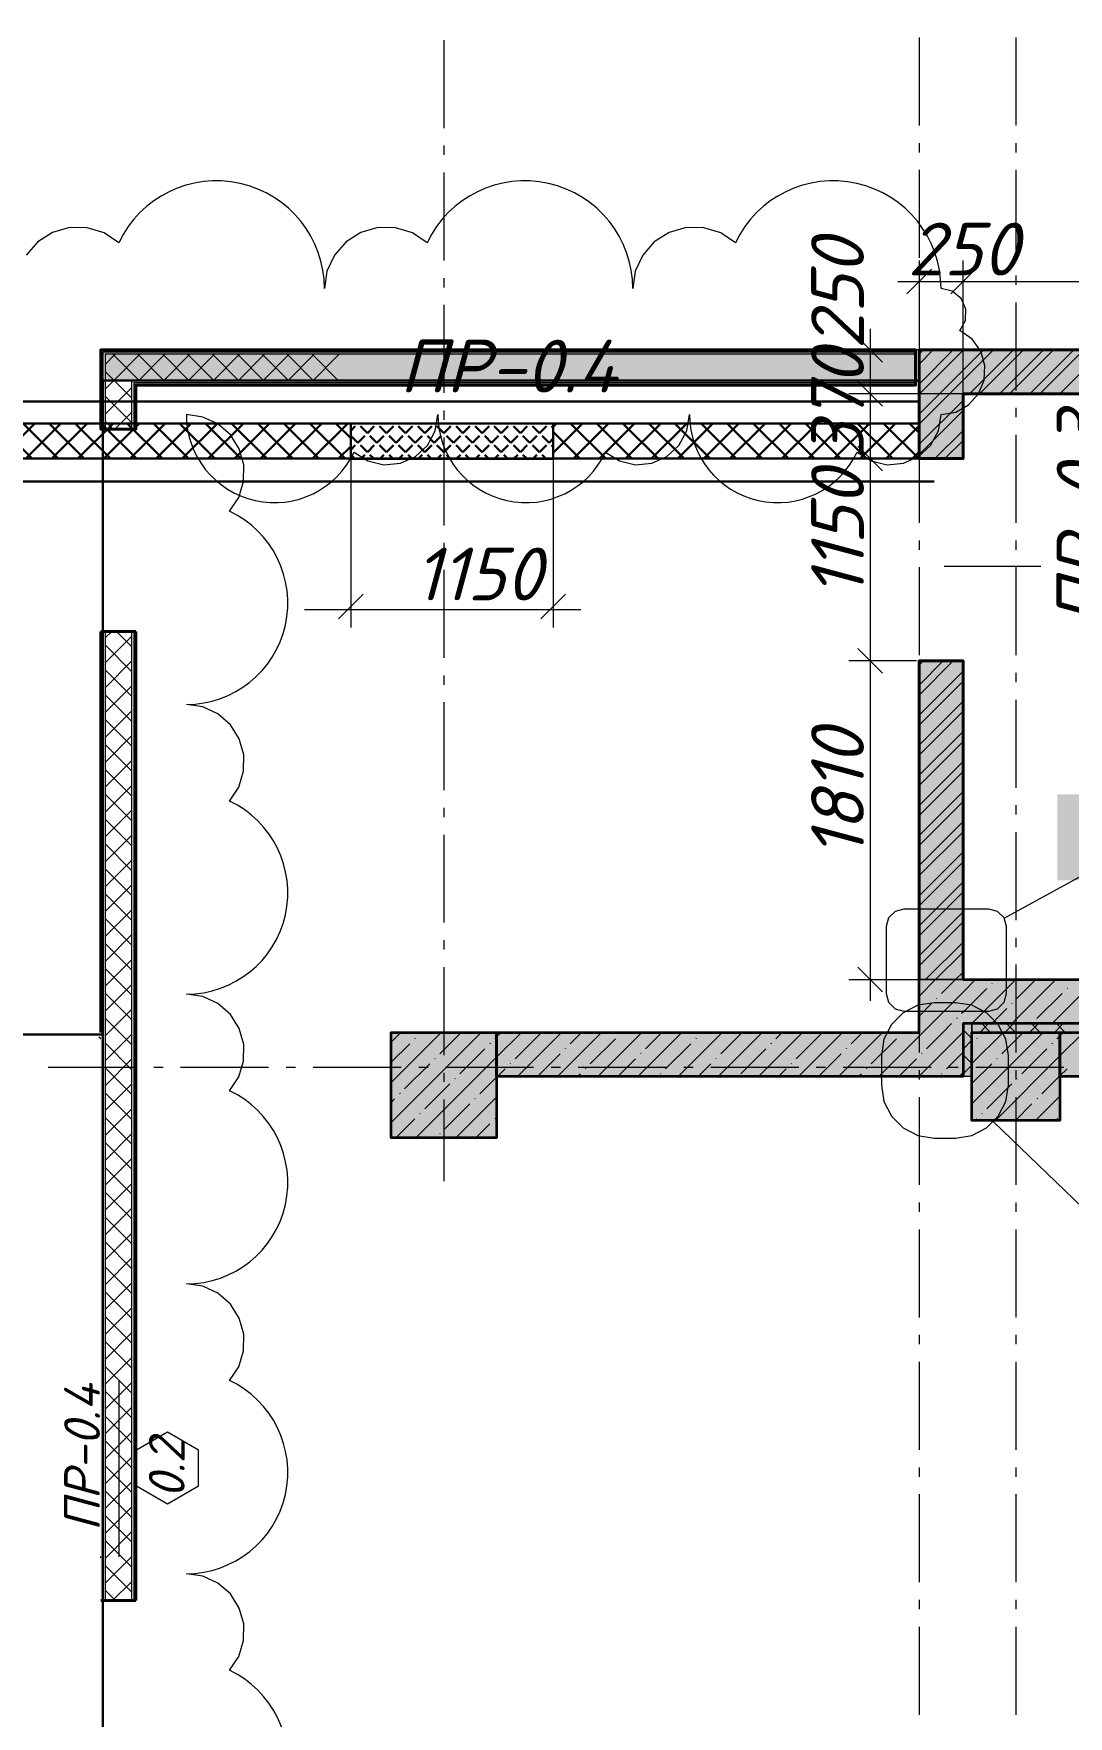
# Model space of a CAD drawing. Header units: millimetres. Extents: x -81576 to 1046824, y -248937 to 691537.
# Drawn here: x 139755 to 145634, y 660653 to 670219 of the extents above; entities that cross this region are included whole.
import ezdxf

# ---------------------------------------------------------------- set-up
doc = ezdxf.new("R2010")
doc.units = ezdxf.units.MM
for name, color, linetype, lineweight in [('0)', 6, 'Continuous', 30), ('0) расчет', 172, 'Continuous', 30), ('0.1) дверной проем', 5, 'Continuous', 30), ('0.2) Шпаклевка подвала и баз и фин', 5, 'Continuous', 30)]:
    doc.layers.add(name, color=color, linetype=linetype, lineweight=lineweight)
doc.layers.add('PDF _Геометрия', color=7, linetype='Continuous', true_color=0x1d1d1d)
doc.layers.add('PDF _Сплошная заливка', color=7, linetype='Continuous', true_color=0xffffff)
doc.layers.add('PDF _Текст', color=7, linetype='Continuous')
doc.styles.add('PDF ISOCPEUR Italic', font='isocpeui.ttf')

msp = doc.modelspace()

# ---------------------------------------------------------------- hatches: boundary and pattern name
at = {"layer": '0)', "transparency": 33554559}
h = msp.add_hatch(dxfattribs=at)
h.set_pattern_fill('ANSI37', color=256, scale=33)
h.paths.add_polyline_path([(139086, 667803.1), (144786, 667803.1), (144786, 668003.1), (138886, 668003.1), (138886, 664541.1), (139086, 664541.1)])
h.paths.add_polyline_path([(141556.8, 667801.6), (142706.5, 667801.6), (142706.5, 667803.1), (141556.8, 667803.1)], flags=16)
h.paths.add_polyline_path([(141556.8, 667801.6), (142706.5, 667801.6), (142706.5, 668003.1), (141556.8, 668003.1)], flags=17)
at = {"layer": '0) расчет', "transparency": 33554559}
for points in [[(144766, 668408.6), (144766, 668421.1), (140136, 668421.1), (140136, 668408.6)], [(144766, 668396.1), (144766, 668408.6), (140148.5, 668408.6), (140148.5, 668396.1)], [(144766, 668246.1), (144766, 668396.1), (140161, 668396.1), (140161, 668246.1)], [(144766, 668233.6), (144766, 668246.1), (140311, 668246.1), (140311, 668233.6)], [(144766, 668221.1), (144766, 668233.6), (140323.5, 668233.6), (140323.5, 668221.1)], [(140148.5, 661311.1), (140148.5, 666821.1), (140136, 666821.1), (140136, 661311.1)], [(140336, 661311.1), (140336, 666821.1), (140323.5, 666821.1), (140323.5, 661311.1)]]:
    msp.add_hatch(color=1, dxfattribs=at).paths.add_polyline_path(points)
at = {"layer": '0) расчет', "true_color": 0xb3cfd9, "transparency": 33554559}
for points in [[(140148.5, 667971.1), (140148.5, 668408.6), (140136, 668408.6), (140136, 667971.1)], [(140336, 667971.1), (140336, 668221.1), (140323.5, 668221.1), (140323.5, 667971.1)]]:
    msp.add_hatch(color=9, dxfattribs=at).paths.add_polyline_path(points)
at = {"layer": '0.1) дверной проем', "transparency": 33554687}
h = msp.add_hatch(dxfattribs=at)
h.set_pattern_fill('ANGLE', color=256, scale=11, angle=45)
h.set_pattern_definition([(45, (38368.854, -5588), (-54.3305495, 54.3305495), [55.88, -20.955]), (135, (38368.854, -5588), (-54.3305495, -54.3305495), [55.88, -20.955])])
h.paths.add_polyline_path([(141556.8, 668003.1), (142706.8, 668003.1), (142706.8, 667803.1), (141556.8, 667803.1)])
at = {"layer": 'PDF _Сплошная заливка', "true_color": 0x636466, "transparency": 33554559}
for points in [[(145036, 667803.1), (145036, 668421.1), (144786, 668421.1), (144786, 667803.1)], [(149736, 668171.1), (149736, 668421.1), (145036, 668421.1), (145036, 668171.1)], [(145036, 664841.1), (145036, 666653.1), (144786, 666653.1), (144786, 664841.1)], [(145036, 664541.1), (145036, 664841.1), (144786, 664841.1), (144786, 664541.1)], [(149986, 664591.1), (149986, 664841.1), (145036, 664841.1), (145036, 664591.1)], [(145086, 664291.1), (145086, 664591.1), (145036, 664591.1), (145036, 664291.1)], [(149986, 664541.1), (149986, 664591.1), (145086, 664591.1), (145086, 664541.1)], [(141786, 663941.1), (142386, 663941.1), (142386, 664541.1), (141786, 664541.1)], [(145036, 664291.1), (145036, 664541.1), (142386, 664541.1), (142386, 664291.1)], [(145086, 664041.1), (145586, 664041.1), (145586, 664541.1), (145086, 664541.1)], [(150036, 664291.1), (150036, 664541.1), (145586, 664541.1), (145586, 664291.1)]]:
    msp.add_hatch(color=251, dxfattribs=at).paths.add_polyline_path(points)

# ---------------------------------------------------------------- linework, layer by layer
at = {"layer": '0)'}
for points in [[(144786, 668003.1), (138886, 668003.1), (138886, 664541.1)], [(144786, 667803.1), (144786, 668003.1)], [(144786, 667803.1), (139086, 667803.1), (139086, 664541.1)]]:
    msp.add_lwpolyline(points, dxfattribs=at)
msp.add_lwpolyline([(141556.8, 667801.6), (142706.5, 667801.6), (142706.5, 668003.1), (141556.8, 668003.1)], close=True, dxfattribs=at)
at = {"layer": '0) расчет', "color": 1, "lineweight": 40}
for p, q in [((140136, 664541.1), (140136, 666821.1)), ((140136, 666821.1), (140336, 666821.1)), ((140336, 666821.1), (140336, 661311.1)), ((140336, 661311.1), (140136, 661311.1))]:
    msp.add_line(p, q, dxfattribs=at)
at = {"layer": '0) расчет', "color": 1, "lineweight": 9}
for p, q in [((140148.5, 666821.1), (140148.5, 661311.1)), ((140161, 666821.1), (140161, 661311.1)), ((140311, 666821.1), (140311, 661311.1)), ((140323.5, 666821.1), (140323.5, 661311.1)), ((140311, 663256.6), (140161, 663106.6)), ((140161, 663208.2), (140311, 663058.2)), ((140311, 663115.2), (140161, 662965.2)), ((140161, 663066.8), (140311, 662916.8)), ((140311, 662973.8), (140161, 662823.8)), ((140161, 662925.3), (140311, 662775.3)), ((140311, 662832.3), (140161, 662682.3)), ((140161, 662783.9), (140311, 662633.9))]:
    msp.add_line(p, q, dxfattribs=at)
for points in [[(141991.4, 669030.7), (141907.7, 669086.2), (141811.8, 669115.7), (141711.4, 669116.8), (141614.8, 669089.3), (141530, 669035.6), (141463.8, 668960.1), (141421.9, 668868.9), (141407.5, 668769.5, 0.801089), (140239.6, 669030.7), (140156, 669086.2), (140060, 669115.7), (139959.6, 669116.8), (139863, 669089.3), (139778.2, 669035.6), (139712.1, 668960.1)], [(140622.7, 659816.1, 0.801088), (140868.2, 660914.4), (140920.4, 660993), (140948.2, 661083.3), (140949.2, 661177.7), (140923.4, 661268.5), (140872.9, 661348.3), (140801.9, 661410.5), (140716.1, 661450), (140622.7, 661463.5, 0.801088), (140868.2, 662561.8), (140920.4, 662640.4), (140948.2, 662730.7), (140949.2, 662825.1), (140923.4, 662915.9), (140872.9, 662995.7), (140801.9, 663057.9), (140716.1, 663097.4), (140622.7, 663110.9, 0.801088), (140868.2, 664209.2), (140920.4, 664287.8), (140948.2, 664378.1), (140949.2, 664472.5), (140923.4, 664563.3), (140872.9, 664643.1), (140801.9, 664705.3), (140716.1, 664744.8), (140622.7, 664758.3, 0.801088), (140868.2, 665856.6), (140920.4, 665935.2), (140948.2, 666025.5), (140949.2, 666119.9), (140923.4, 666210.7), (140872.9, 666290.5), (140801.9, 666352.7), (140716.1, 666392.2), (140622.7, 666405.7, 0.801088), (140868.2, 667504), (140920.4, 667582.6), (140948.2, 667672.9), (140949.2, 667767.3), (140923.4, 667858.1), (140872.9, 667937.9), (140801.9, 668000.1), (140716.1, 668039.6), (140622.7, 668053.1, 0.801086), (141575.6, 667840), (141654.6, 667789.9), (141745.5, 667768), (141838.7, 667776.6), (141924, 667814.7), (141992.5, 667878.4), (142036.8, 667960.8), (142052.1, 668053.1, 0.801086), (143005.1, 667840), (143084, 667789.9), (143175, 667768), (143268.1, 667776.6), (143353.5, 667814.7), (143422, 667878.4), (143466.3, 667960.8), (143481.6, 668053.1, 0.801086), (144434.5, 667840), (144513.5, 667789.9), (144604.4, 667768), (144697.6, 667776.6), (144782.9, 667814.7), (144851.4, 667878.4), (144895.7, 667960.8), (144911, 668053.1), (144994.1, 668067.3), (145067.8, 668108.2), (145123.8, 668171.2), (145155.7, 668249.1), (145160, 668333.3), (145136.2, 668414.1), (145086.9, 668482.5), (145017.8, 668530.7), (145049.1, 668588.1), (145051.7, 668653.4), (145025, 668713), (144974.6, 668754.6), (144911, 668769.5, 0.801089), (143743.2, 669030.7), (143659.5, 669086.2), (143563.5, 669115.7), (143463.1, 669116.8), (143366.6, 669089.3), (143281.7, 669035.6), (143215.6, 668960.1), (143173.6, 668868.9), (143159.2, 668769.5, 0.80109), (141991.4, 669030.7)]]:
    msp.add_lwpolyline(points, format="xyb", dxfattribs=at)
at = {"layer": '0) расчет', "color": 1, "lineweight": 40}
msp.add_lwpolyline([(140136, 668221.1), (140136, 668421.1), (144766, 668421.1), (144766, 668221.1), (140336, 668221.1), (140336, 667971.1), (140136, 667971.1)], close=True, dxfattribs=at)
at = {"layer": '0) расчет', "color": 1, "lineweight": 9}
for points in [[(144766, 668408.6), (140148.5, 668408.6), (140148.5, 667971.1)], [(144766, 668396.1), (140161, 668396.1), (140161, 667971.1)], [(144766, 668246.1), (140311, 668246.1), (140311, 667971.1)], [(144766, 668233.6), (140323.5, 668233.6), (140323.5, 667971.1)], [(140198.6, 666821.1), (140161, 666783.6)], [(140311, 666792.1), (140161, 666642.1)], [(140225, 666821.1), (140311, 666735.1)], [(140161, 666743.7), (140311, 666593.7)], [(140311, 666650.7), (140161, 666500.7)], [(140161, 666602.3), (140311, 666452.3)], [(140311, 666509.3), (140161, 666359.3)], [(140161, 666460.9), (140311, 666310.9)], [(140311, 666367.9), (140161, 666217.9)], [(140161, 666319.5), (140311, 666169.5)], [(140311, 666226.4), (140161, 666076.4)], [(140161, 666178), (140311, 666028)], [(140311, 666085), (140161, 665935)], [(140161, 666036.6), (140311, 665886.6)], [(140311, 665943.6), (140161, 665793.6)], [(140161, 665895.2), (140311, 665745.2)], [(140311, 665802.2), (140161, 665652.2)], [(140161, 665753.8), (140311, 665603.8)], [(140311, 665660.8), (140161, 665510.8)], [(140161, 665612.4), (140311, 665462.4)], [(140311, 665519.3), (140161, 665369.3)], [(140161, 665470.9), (140311, 665320.9)], [(140311, 665377.9), (140161, 665227.9)], [(140161, 665329.5), (140311, 665179.5)], [(140311, 665236.5), (140161, 665086.5)], [(140161, 665188.1), (140311, 665038.1)], [(140311, 665095.1), (140161, 664945.1)], [(140161, 665046.7), (140311, 664896.7)], [(140311, 664953.7), (140161, 664803.7)], [(140161, 664905.2), (140311, 664755.2)], [(140311, 664812.2), (140161, 664662.2)], [(140161, 664763.8), (140311, 664613.8)], [(140311, 664670.8), (140161, 664520.8)], [(140161, 664622.4), (140311, 664472.4)], [(140125.9, 664516.1), (140136, 664506)], [(140311, 664529.4), (140161, 664379.4)], [(140161, 664481), (140311, 664331)], [(140311, 664388), (140161, 664238)], [(140161, 664339.6), (140311, 664189.6)], [(140490.3, 664341.1), (140437.4, 664341.1)], [(140311, 664246.5), (140161, 664096.5)], [(140161, 664198.1), (140311, 664048.1)], [(140311, 664105.1), (140161, 663955.1)], [(140161, 664056.7), (140311, 663906.7)], [(140311, 663963.7), (140161, 663813.7)], [(140161, 663915.3), (140311, 663765.3)], [(140311, 663822.3), (140161, 663672.3)], [(140161, 663773.9), (140311, 663623.9)], [(140311, 663680.9), (140161, 663530.9)], [(140161, 663632.5), (140311, 663482.5)], [(140311, 663539.4), (140161, 663389.4)], [(140161, 663491), (140311, 663341)], [(140311, 663398), (140161, 663248)], [(140161, 663349.6), (140311, 663199.6)], [(140311, 662690.9), (140161, 662540.9)], [(140161, 662642.5), (140311, 662492.5)], [(140311, 662549.5), (140161, 662399.5)], [(140161, 662501.1), (140311, 662351.1)], [(140241.7, 661559.1), (140241.7, 662559.1)], [(140311, 662408.1), (140161, 662258.1)], [(140161, 662359.7), (140311, 662209.7)], [(140311, 662266.6), (140161, 662116.6)], [(140161, 662218.2), (140311, 662068.2)], [(140311, 662125.2), (140161, 661975.2)], [(140161, 662076.8), (140311, 661926.8)], [(140311, 661983.8), (140161, 661833.8)], [(140161, 661935.4), (140311, 661785.4)], [(140311, 661842.4), (140161, 661692.4)], [(140161, 661794), (140311, 661644)], [(140311, 661701), (140161, 661551)], [(140161, 661652.6), (140311, 661502.6)], [(140136, 661554.1), (140136, 661561.1)], [(140311, 661559.5), (140161, 661409.5)], [(140161, 661511.1), (140311, 661361.1)], [(140161, 661369.7), (140219.6, 661311.1)], [(140311, 661418.1), (140204, 661311.1)]]:
    msp.add_lwpolyline(points, dxfattribs=at)
at = {"layer": '0) расчет', "lineweight": 9}
for points in [[(140217.9, 668396.1), (140161, 668339.2)], [(140359.3, 668396.1), (140209.3, 668246.1), (140161, 668197.8)], [(140205.7, 668396.1), (140355.7, 668246.1)], [(140347.1, 668396.1), (140497.1, 668246.1)], [(140500.8, 668396.1), (140350.8, 668246.1)], [(140488.5, 668396.1), (140638.5, 668246.1)], [(140642.2, 668396.1), (140492.2, 668246.1)], [(140629.9, 668396.1), (140779.9, 668246.1)], [(140783.6, 668396.1), (140633.6, 668246.1)], [(140771.4, 668396.1), (140921.4, 668246.1)], [(140925, 668396.1), (140775, 668246.1)], [(140912.8, 668396.1), (141062.8, 668246.1)], [(141066.5, 668396.1), (140916.5, 668246.1)], [(141054.2, 668396.1), (141204.2, 668246.1)], [(141207.9, 668396.1), (141057.9, 668246.1)], [(141195.6, 668396.1), (141345.6, 668246.1)], [(141349.3, 668396.1), (141199.3, 668246.1)], [(141337, 668396.1), (141487, 668246.1)], [(141490.7, 668396.1), (141340.7, 668246.1)], [(140161, 668299.4), (140214.3, 668246.1), (140311, 668149.4)], [(140311, 668206.3), (140161, 668056.3)], [(140161, 668157.9), (140311, 668007.9)]]:
    msp.add_lwpolyline(points, dxfattribs=at)
at = {"layer": '0) расчет'}
for points in [[(140148.5, 659941.1), (140148.5, 668246.9), (144780.9, 668246.9), (144786, 668246.9)], [(139086, 664528.6), (140148.5, 664528.6)]]:
    msp.add_lwpolyline(points, dxfattribs=at)
at = {"layer": '0) расчет', "color": 7, "lineweight": 9}
msp.add_lwpolyline([(140136, 668214.1), (140136, 668221.1)], dxfattribs=at)
msp.add_lwpolyline([(140340.1, 661962.4), (140516.4, 661860.6), (140692.6, 661962.4), (140692.6, 662165.9), (140516.4, 662267.7), (140340.1, 662165.9)], close=True, dxfattribs=at)
at = {"layer": '0.1) дверной проем'}
msp.add_lwpolyline([(141556.8, 668003.1), (142706.8, 668003.1), (142706.8, 667803.1), (141556.8, 667803.1)], close=True, dxfattribs=at)
at = {"layer": '0.2) Шпаклевка подвала и баз и фин'}
for p, q in [((139092.4, 668127.5), (144792.4, 668127.5)), ((139171.2, 667672.8), (144871.2, 667672.8))]:
    msp.add_line(p, q, dxfattribs=at)
at = {"layer": 'PDF _Геометрия', "color": 7, "lineweight": 35}
for points in [[(149736, 668421.1), (149736, 681841.1), (149986, 681841.1), (149986, 667140.8), (149986, 666540.8), (149986, 664841.1), (149986, 664591.1), (145036, 664591.1), (145036, 664541.1), (145036, 664291.1), (142386, 664291.1), (142386, 664541.1), (144786, 664541.1), (144786, 664841.1)], [(145036, 664841.1), (149736, 664841.1), (149736, 666540.8), (149386, 666540.8), (149386, 667140.8), (149736, 667140.8), (149736, 668171.1)]]:
    msp.add_lwpolyline(points, dxfattribs=at)
at = {"layer": 'PDF _Геометрия', "color": 7, "lineweight": 9}
for points in [[(142086, 670182.5), (142086, 669682.5)], [(144786, 670197), (144786, 669697)], [(145336, 670197), (145336, 669697)], [(142086, 669582.5), (142086, 669529.6)], [(144786, 669597), (144786, 669544.1)], [(145336, 669597), (145336, 669544.1)], [(142086, 669429.6), (142086, 668929.6)], [(144786, 669444.1), (144786, 668944.1)], [(145336, 669444.1), (145336, 668944.1)], [(144786, 668929.6), (144786, 668809.6), (144786, 668421.1), (144507.6, 668421.1), (144387.6, 668421.1)], [(145036, 668053.1), (145036, 668809.6), (145036, 668929.6)], [(142086, 668829.6), (142086, 668776.7)], [(144666, 668809.6), (145036, 668809.6), (149856, 668809.6)], [(144856, 668879.6), (144786, 668809.6), (144716, 668739.6)], [(144786, 668844.1), (144786, 668791.2)], [(145106, 668879.6), (145036, 668809.6), (144966, 668739.6)], [(145336, 668844.1), (145336, 668791.2)], [(142086, 668676.7), (142086, 668176.7)], [(144786, 668691.2), (144786, 668191.2)], [(145336, 668691.2), (145336, 668191.2)], [(144507.6, 668541.1), (144507.6, 668171.1), (144507.6, 667803.1), (144507.6, 666653.1), (144507.6, 664721.1)], [(144577.6, 668351.1), (144507.6, 668421.1), (144437.6, 668491.1)], [(144577.6, 668101.1), (144507.6, 668171.1), (144437.6, 668241.1)], [(145036, 668171.1), (144507.6, 668171.1), (144387.6, 668171.1)], [(142086, 668076.7), (142086, 668023.8)], [(144786, 668091.2), (144786, 668038.3)], [(145336, 668091.2), (145336, 668038.3)], [(144786, 667938.3), (144786, 667438.3)], [(145336, 667938.3), (145336, 667438.3)], [(142086, 667923.8), (142086, 667423.8)], [(144577.6, 667733.1), (144507.6, 667803.1), (144437.6, 667873.1)], [(141556.8, 667801.6), (141556.8, 666962.5), (141556.8, 666842.5)], [(142706.8, 667801.6), (142706.8, 666962.5), (142706.8, 666842.5)], [(144606.6, 667803.1), (144507.6, 667803.1), (144387.6, 667803.1)], [(142086, 667323.8), (142086, 667270.9)], [(144786, 667338.3), (144786, 667285.3)], [(145336, 667338.3), (145336, 667285.3)], [(144786, 667185.3), (144786, 666685.3)], [(144929.6, 667191.2), (145478.7, 667191.2)], [(145336, 667185.3), (145336, 666685.3)], [(142086, 667170.9), (142086, 666670.9)], [(141626.8, 667032.5), (141556.8, 666962.5), (141486.8, 666892.5)], [(142776.8, 667032.5), (142706.8, 666962.5), (142636.8, 666892.5)], [(141294.1, 666945.5), (142864.2, 666945.5)], [(144577.6, 666583.1), (144507.6, 666653.1), (144437.6, 666723.1)], [(144771, 666653.1), (144507.6, 666653.1), (144387.6, 666653.1)], [(142086, 666570.9), (142086, 666518)], [(144786, 666585.3), (144786, 666532.4)], [(145336, 666585.3), (145336, 666532.4)], [(142086, 666418), (142086, 665918)], [(144786, 666432.4), (144786, 665932.4)], [(145036, 666410.1), (145036, 666403.1)], [(145336, 666432.4), (145336, 665932.4)], [(142086, 665818), (142086, 665765)], [(144786, 665832.4), (144786, 665779.5)], [(145336, 665832.4), (145336, 665779.5)], [(142086, 665665), (142086, 665165)], [(144786, 665679.5), (144786, 665179.5)], [(145336, 665679.5), (145336, 665179.5)], [(144786, 665079.5), (144786, 665026.6)], [(145336, 665079.5), (145336, 665026.6)], [(142086, 665065), (142086, 665012.1)], [(142086, 664912.1), (142086, 664412.1)], [(144437.6, 664911.1), (144507.6, 664841.1), (144786, 664841.1), (145036, 664841.1)], [(144786, 664926.6), (144786, 664426.6)], [(145336, 664926.6), (145336, 664426.6)], [(144387.6, 664841.1), (144507.6, 664841.1), (144577.6, 664771.1)], [(141090.3, 664341.1), (140590.3, 664341.1)], [(141243.2, 664341.1), (141190.3, 664341.1)], [(141843.2, 664341.1), (141343.2, 664341.1)], [(141996.2, 664341.1), (141943.2, 664341.1)], [(142086, 664312.1), (142086, 664259.2)], [(142596.2, 664341.1), (142096.2, 664341.1)], [(142749.1, 664341.1), (142696.2, 664341.1)], [(143349.1, 664341.1), (142849.1, 664341.1)], [(143502, 664341.1), (143449.1, 664341.1)], [(144102, 664341.1), (143602, 664341.1)], [(144254.9, 664341.1), (144202, 664341.1)], [(144854.9, 664341.1), (144354.9, 664341.1)], [(144786, 664326.6), (144786, 664273.7)], [(145007.8, 664341.1), (144954.9, 664341.1)], [(145607.8, 664341.1), (145107.8, 664341.1)], [(145336, 664326.6), (145336, 664273.7)], [(142086, 664159.2), (142086, 663696.1)], [(144786, 664173.7), (144786, 663673.7)], [(145336, 664173.7), (145336, 663673.7)], [(144786, 663573.7), (144786, 663520.8)], [(145336, 663573.7), (145336, 663520.8)], [(144786, 663420.8), (144786, 662920.8)], [(145336, 663420.8), (145336, 662920.8)], [(144786, 662820.8), (144786, 662767.8)], [(145336, 662820.8), (145336, 662767.8)], [(144786, 662667.8), (144786, 662167.8)], [(145336, 662667.8), (145336, 662167.8)], [(144786, 662067.8), (144786, 662014.9)], [(145336, 662067.8), (145336, 662014.9)], [(144786, 661914.9), (144786, 661414.9)], [(145336, 661914.9), (145336, 661414.9)], [(144786, 661314.9), (144786, 661262)], [(145336, 661314.9), (145336, 661262)], [(144786, 661162), (144786, 660662)], [(145336, 661162), (145336, 660662)]]:
    msp.add_lwpolyline(points, dxfattribs=at)
at = {"layer": 'PDF _Геометрия', "color": 24, "lineweight": 9, "true_color": 0x8e1d1d}
for points in [[(144809.5, 668421.1), (144786, 668397.6)], [(144980.6, 668421.1), (144786, 668226.5)], [(145151.7, 668421.1), (145036, 668305.4), (144786, 668055.4)], [(144866.5, 668421.1), (144786, 668340.6)], [(145037.6, 668421.1), (145036, 668419.5), (144786, 668169.5)], [(145208.7, 668421.1), (145036, 668248.4), (144786, 667998.4)], [(145322.7, 668421.1), (145072.7, 668171.1)], [(145379.8, 668421.1), (145129.8, 668171.1)], [(145493.8, 668421.1), (145243.8, 668171.1)], [(145550.8, 668421.1), (145300.8, 668171.1)], [(145664.9, 668421.1), (145414.9, 668171.1)], [(145721.9, 668421.1), (145471.9, 668171.1)], [(145836, 668421.1), (145586, 668171.1)], [(145036, 668134.4), (144786, 667884.4)], [(145036, 668077.3), (144786, 667827.3)], [(145036, 667963.3), (144875.8, 667803.1)], [(145036, 667906.3), (144932.8, 667803.1)], [(144923.3, 666653.1), (144786, 666515.8)], [(144809.3, 666653.1), (144786, 666629.8)], [(144980.4, 666653.1), (144786, 666458.8)], [(145036, 666594.7), (144786, 666344.7)], [(145036, 666537.7), (144786, 666287.7)], [(145036, 666423.6), (144786, 666173.6)], [(145036, 666366.6), (144786, 666116.6)], [(145036, 666252.6), (144786, 666002.6)], [(145036, 666195.5), (144786, 665945.5)], [(145036, 666081.5), (144786, 665831.5)], [(145036, 666024.5), (144786, 665774.5)], [(145036, 665910.4), (144786, 665660.4)], [(145036, 665853.4), (144786, 665603.4)], [(145036, 665739.3), (144786, 665489.3)], [(145036, 665682.3), (144786, 665432.3)], [(145036, 665568.3), (144786, 665318.3)], [(145036, 665511.2), (144786, 665261.2)], [(145036, 665397.2), (144786, 665147.2)], [(145036, 665340.2), (144786, 665090.2)], [(145036, 665226.1), (144786, 664976.1)], [(145036, 665169.1), (144786, 664919.1)], [(145036, 665055), (144822.1, 664841.1)], [(145036, 664998), (144879.1, 664841.1)], [(145036, 664884), (144993.1, 664841.1)]]:
    msp.add_lwpolyline(points, dxfattribs=at)
at = {"layer": 'PDF _Геометрия', "color": 16, "lineweight": 40, "true_color": 0x800000}
for points in [[(149736, 668171.1), (145036, 668171.1), (145036, 667803.1), (144786, 667803.1), (144786, 668421.1), (145036, 668421.1), (149736, 668421.1)], [(144786, 664841.1), (144786, 666653.1), (145036, 666653.1), (145036, 664841.1)]]:
    msp.add_lwpolyline(points, dxfattribs=at)
at = {"layer": 'PDF _Геометрия', "lineweight": 9}
for points in [[(140311, 668064.9), (140217.2, 667971.1)], [(140161, 668016.5), (140206.4, 667971.1)], [(145107.2, 664841.1), (145036, 664769.9), (144807.2, 664541.1), (144557.2, 664291.1)], [(144879.1, 664841.1), (144786, 664748)], [(144993.1, 664841.1), (144914, 664761.9)], [(145170.6, 664790.4), (145036, 664655.9), (145028, 664647.9)], [(145335.3, 664841.1), (145085.3, 664591.1)], [(145201.5, 664821.3), (145199.1, 664819)], [(145563.4, 664841.1), (145313.4, 664591.1)], [(145449.3, 664841.1), (145341.7, 664733.4)], [(145791.5, 664841.1), (145541.5, 664591.1)], [(145629.2, 664792.8), (145626.8, 664790.4)], [(144856.9, 664704.9), (144786, 664634)], [(144887.8, 664735.8), (144885.5, 664733.4)], [(145315.5, 664707.3), (145313.1, 664704.9)], [(145598.3, 664761.9), (145455.7, 664619.4)], [(144971, 664590.9), (144921.2, 664541.1), (144828.4, 664448.3)], [(145001.9, 664621.7), (144999.5, 664619.4)], [(145039.6, 664591.1), (145036, 664587.5)], [(145181.1, 664591.1), (145131.1, 664541.1)], [(145142, 664591.1), (145192, 664541.1)], [(145284.6, 664676.4), (145199.3, 664591.1)], [(145322.5, 664591.1), (145272.5, 664541.1)], [(145283.5, 664591.1), (145333.5, 664541.1)], [(145463.9, 664591.1), (145413.9, 664541.1)], [(145424.9, 664591.1), (145474.9, 664541.1)], [(145429.6, 664593.2), (145427.4, 664591.1)], [(145605.3, 664591.1), (145555.3, 664541.1)], [(145566.3, 664591.1), (145616.3, 664541.1)], [(141841.9, 664541.1), (141786, 664485.2)], [(142070, 664541.1), (141786, 664257.1)], [(142298.1, 664541.1), (141786, 664029)], [(141922.5, 664507.7), (141920.2, 664505.3)], [(142526.2, 664541.1), (142386, 664400.9), (141926.2, 663941.1)], [(141956, 664541.1), (141948.7, 664533.8)], [(142184.1, 664541.1), (142062.7, 664419.8)], [(142412.2, 664541.1), (142386, 664515), (142376.4, 664505.3)], [(142633, 664533.8), (142490.4, 664391.3)], [(142754.3, 664541.1), (142504.3, 664291.1)], [(142982.4, 664541.1), (142732.4, 664291.1)], [(142868.4, 664541.1), (142804.1, 664476.8)], [(143060.7, 664505.3), (142918.1, 664362.8)], [(143210.5, 664541.1), (142960.5, 664291.1)], [(143091.6, 664536.2), (143089.2, 664533.8)], [(143438.6, 664541.1), (143188.6, 664291.1)], [(143324.6, 664541.1), (143231.7, 664448.3)], [(143666.7, 664541.1), (143416.7, 664291.1)], [(143519.2, 664507.7), (143516.9, 664505.3)], [(143552.7, 664541.1), (143545.4, 664533.8)], [(143894.8, 664541.1), (143644.8, 664291.1)], [(143780.8, 664541.1), (143659.4, 664419.8)], [(144122.9, 664541.1), (143872.9, 664291.1)], [(144008.9, 664541.1), (143973.1, 664505.3)], [(144229.7, 664533.8), (144087.1, 664391.3)], [(144351, 664541.1), (144101, 664291.1)], [(144579.1, 664541.1), (144329.1, 664291.1)], [(144465, 664541.1), (144400.8, 664476.8)], [(144657.4, 664505.3), (144514.8, 664362.8)], [(144688.2, 664536.2), (144685.9, 664533.8)], [(145036, 664541.8), (145035.3, 664541.1), (144785.3, 664291.1)], [(145036, 664555.7), (145086, 664505.7)], [(145086, 664496.1), (145036, 664446.1)], [(145263.4, 664541.1), (145086, 664363.7)], [(145491.5, 664541.1), (145086, 664135.6)], [(145115.9, 664507.7), (145113.6, 664505.3)], [(145149.3, 664541.1), (145142.1, 664533.8)], [(145719.6, 664541.1), (145586, 664407.5), (145219.6, 664041.1)], [(145377.4, 664541.1), (145256.1, 664419.8)], [(145605.5, 664541.1), (145586, 664521.6), (145569.8, 664505.3)], [(141891.7, 664476.8), (141786, 664371.1)], [(142319.4, 664448.3), (142176.8, 664305.7)], [(142350.2, 664479.2), (142347.9, 664476.8)], [(142747, 664419.8), (142618.4, 664291.1)], [(142777.9, 664450.7), (142775.5, 664448.3)], [(143205.6, 664422.2), (143203.2, 664419.8)], [(143488.4, 664476.8), (143345.8, 664334.2)], [(143916, 664448.3), (143773.5, 664305.7)], [(143946.9, 664479.2), (143944.6, 664476.8)], [(144343.7, 664419.8), (144215, 664291.1)], [(144374.6, 664450.7), (144372.2, 664448.3)], [(144802.3, 664422.2), (144799.9, 664419.8)], [(145036, 664427.8), (144942.5, 664334.2)], [(145036, 664414.3), (145086, 664364.3)], [(145512.7, 664448.3), (145370.2, 664305.7)], [(145543.6, 664479.2), (145541.2, 664476.8)], [(142005.7, 664362.8), (141863.2, 664220.2)], [(142036.6, 664393.6), (142034.2, 664391.3)], [(142433.4, 664334.2), (142390.3, 664291.1)], [(142464.3, 664365.1), (142461.9, 664362.8)], [(142861.1, 664305.7), (142846.5, 664291.1)], [(142892, 664336.6), (142889.6, 664334.2)], [(143174.7, 664391.3), (143074.6, 664291.1)], [(143319.7, 664308.1), (143317.3, 664305.7)], [(143602.4, 664362.8), (143530.8, 664291.1)], [(143633.3, 664393.6), (143630.9, 664391.3)], [(144030.1, 664334.2), (143987, 664291.1)], [(144061, 664365.1), (144058.6, 664362.8)], [(144457.8, 664305.7), (144443.1, 664291.1)], [(144488.7, 664336.6), (144486.3, 664334.2)], [(144771.4, 664391.3), (144671.2, 664291.1)], [(144916.3, 664308.1), (144914, 664305.7)], [(145036, 664313.7), (145013.4, 664291.1)], [(145086, 664354.6), (145036, 664304.6)], [(145199.1, 664362.8), (145086, 664249.7)], [(145230, 664393.6), (145227.6, 664391.3)], [(145626.8, 664334.2), (145586, 664293.5), (145484.2, 664191.7)], [(142119.8, 664248.7), (141977.2, 664106.1)], [(142150.6, 664279.6), (142148.3, 664277.2)], [(142386, 664286.9), (142290.8, 664191.7)], [(145313.1, 664248.7), (145170.6, 664106.1)], [(145344, 664279.6), (145341.7, 664277.2)], [(141806.1, 664163.2), (141786, 664143)], [(141837, 664194.1), (141834.6, 664191.7)], [(142233.8, 664134.7), (142091.3, 663992.1)], [(142386, 664172.8), (142154.3, 663941.1)], [(142264.7, 664165.5), (142262.3, 664163.2)], [(145427.2, 664134.7), (145333.6, 664041.1)], [(145586, 664179.4), (145447.7, 664041.1)], [(145458.1, 664165.5), (145455.7, 664163.2)], [(141920.2, 664049.1), (141812.2, 663941.1)], [(141951.1, 664080), (141948.7, 664077.6)], [(142347.9, 664020.6), (142268.4, 663941.1)], [(142378.7, 664051.5), (142376.4, 664049.1)], [(145113.6, 664049.1), (145105.5, 664041.1)], [(145144.4, 664080), (145142.1, 664077.6)], [(145572.1, 664051.5), (145569.8, 664049.1)], [(142065.1, 663966), (142062.7, 663963.6)], [(142386, 663944.7), (142382.4, 663941.1)]]:
    msp.add_lwpolyline(points, dxfattribs=at)
at = {"layer": 'PDF _Геометрия', "color": 174, "lineweight": 9, "true_color": 0x0000a0}
for points in [[(145270.2, 665190.6), (145829.5, 665497.2)], [(145209.6, 664032.5), (145768.7, 663494.7), (146350.6, 663494.7)]]:
    msp.add_lwpolyline(points, dxfattribs=at)
at = {"layer": 'PDF _Геометрия', "color": 7, "lineweight": 9}
for points in [[(145282.5, 665142.5), (145269.1, 665192.5), (145232.5, 665229.1), (145182.5, 665242.5), (144699.7, 665242.5), (144649.7, 665229.1), (144613.1, 665192.5), (144599.7, 665142.5), (144599.7, 664762.2), (144613.1, 664712.2), (144649.7, 664675.6), (144699.7, 664662.2), (145182.5, 664662.2), (145232.5, 664675.6), (145269.1, 664712.2), (145282.5, 664762.2)], [(145293.4, 664410), (145278.7, 664502.7), (145236.1, 664586.3), (145169.7, 664652.7), (145086.1, 664695.3), (144993.4, 664710), (144871.8, 664710), (144779.1, 664695.3), (144695.5, 664652.7), (144629.1, 664586.3), (144586.5, 664502.7), (144571.8, 664410), (144571.8, 664240.5), (144586.5, 664147.8), (144629.1, 664064.1), (144695.5, 663997.8), (144779.1, 663955.2), (144871.8, 663940.5), (144993.4, 663940.5), (145086.1, 663955.2), (145169.7, 663997.8), (145236.1, 664064.1), (145278.7, 664147.8), (145293.4, 664240.5)]]:
    msp.add_lwpolyline(points, close=True, dxfattribs=at)
at = {"layer": 'PDF _Геометрия', "color": 16, "lineweight": 9, "true_color": 0x800000}
msp.add_lwpolyline([(145036, 664841.1), (144786, 664841.1)], dxfattribs=at)
at = {"layer": 'PDF _Геометрия', "color": 7, "lineweight": 13}
for points in [[(145086, 664291.1), (145036, 664291.1), (145036, 664591.1), (145086, 664591.1)], [(145086, 664541.1), (145086, 664591.1), (149986, 664591.1), (149986, 664541.1)]]:
    msp.add_lwpolyline(points, close=True, dxfattribs=at)
at = {"layer": 'PDF _Геометрия', "color": 7, "lineweight": 35}
for points in [[(142386, 664541.1), (142386, 663941.1), (141786, 663941.1), (141786, 664541.1)], [(145586, 664541.1), (145586, 664041.1), (145086, 664041.1), (145086, 664541.1)], [(145586, 664291.1), (145586, 664541.1), (150036, 664541.1), (150036, 664291.1)]]:
    msp.add_lwpolyline(points, close=True, dxfattribs=at)
at = {"layer": 'PDF _Геометрия', "color": 1, "lineweight": 9}
msp.add_lwpolyline([(140337.4, 664341.1), (139837.4, 664341.1)], dxfattribs=at)
at = {"layer": 'PDF _Сплошная заливка', "lineweight": 9, "transparency": 33554559}
msp.add_solid([(145571.6, 665895.2), (145809.7, 665895.2), (145571.6, 665405.7), (145809.7, 665405.7)], dxfattribs=at)

# ---------------------------------------------------------------- texts
at = {"layer": '0) расчет', "color": 1, "char_height": 203.2, "attachment_point": 4, "rotation": 90, "style": 'PDF ISOCPEUR Italic'}
for s, insert in [('ПР-0.4', (140030, 661704.8)), ('0.2', (140511.2, 661892.4))]:
    msp.add_mtext(s, dxfattribs=dict(at, insert=insert))
at = {"layer": 'PDF _Текст', "char_height": 300, "attachment_point": 4, "style": 'PDF ISOCPEUR Italic'}
for s, insert in [('250', (144721.4, 668994.4)), ('1150', (141917.3, 667147.2))]:
    msp.add_mtext(s, dxfattribs=dict(at, insert=insert))
at = {"layer": 'PDF _Текст', "char_height": 300, "attachment_point": 4, "rotation": 90, "style": 'PDF ISOCPEUR Italic'}
for s, insert in [('370250', (144322.9, 667797.5)), ('1150', (144322.9, 667013.6)), ('1810', (144322.9, 665532.6))]:
    msp.add_mtext(s, dxfattribs=dict(at, insert=insert))
at = {"layer": 'PDF _Текст', "color": 12, "true_color": 0xdd0000, "insert": (141833.4, 668329.2), "char_height": 300, "attachment_point": 4, "style": 'PDF ISOCPEUR Italic'}
msp.add_mtext('ПР-0.4', dxfattribs=at)
at = {"layer": 'PDF _Текст', "color": 12, "true_color": 0xdd0000, "insert": (145718, 666845.4), "char_height": 300, "attachment_point": 4, "rotation": 90, "style": 'PDF ISOCPEUR Italic'}
msp.add_mtext('ПР-0.3', dxfattribs=at)

doc.saveas('drawing.dxf')
